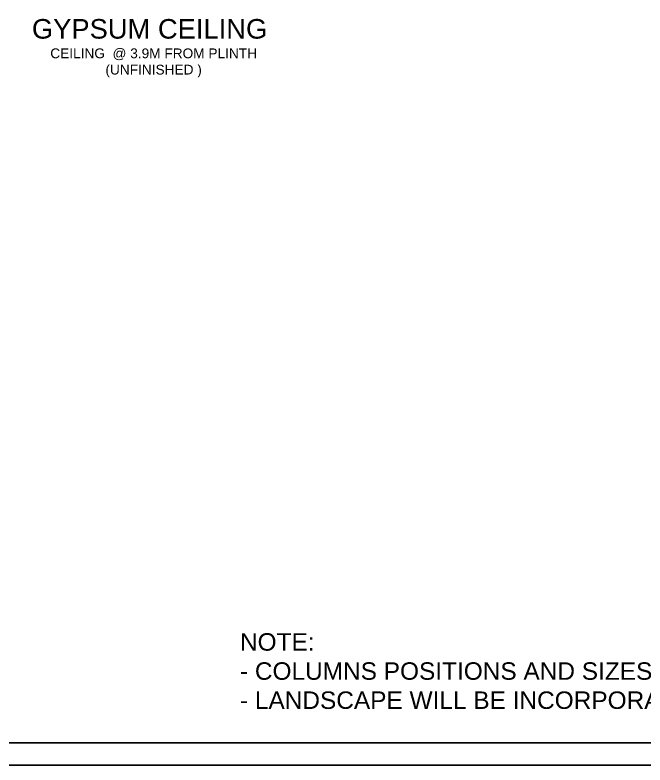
# Model space of a CAD drawing. Header units: metres. Extents: x 494 to 1845, y -666 to 1061.
# Drawn here: x 1623.26 to 1636.15, y 183.02 to 198.36 of the extents above; entities that cross this region are included whole.
import ezdxf

# ---------------------------------------------------------------- set-up
doc = ezdxf.new("R2010")
doc.units = ezdxf.units.M
doc.header["$MEASUREMENT"] = 0
doc.layers.add('SHEET', color=7, linetype='Continuous')
doc.layers.add('TEXT', color=7, linetype='Continuous')
doc.styles.add('NAME PLATE', font='arial.ttf')
doc.styles.get("Standard").update_dxf_attribs({"font": 'arial.ttf'})

# ---------------------------------------------------------------- blocks, each defined once
blk = doc.blocks.new('sadfsdf')
at = {"layer": 'SHEET'}
for points in [[(94.941, 52.864), (94.941, 0), (0, 0), (0, 52.864)], [(94.488, 52.411), (94.488, 0.453), (0.453, 0.453), (0.453, 52.411)]]:
    blk.add_lwpolyline(points, close=True, dxfattribs=at)
at = {"layer": 'SHEET', "insert": (64.284, 2.696), "char_height": 0.35739, "width": 25.16747, "attachment_point": 1, "style": 'NAME PLATE'}
blk.add_mtext('NOTE:\\P- COLUMNS POSITIONS AND SIZES ARE AS RECEIVED FROM MOHITE SIR  \\P- LANDSCAPE WILL BE INCORPORATED ONCE RECEIVED FROM LANDSCAPE CONSULTANTS', dxfattribs=at)

msp = doc.modelspace()

# ---------------------------------------------------------------- block references
msp.add_blockref('sadfsdf', (1563.5791, 183.0184))

# ---------------------------------------------------------------- texts
at = {"layer": 'TEXT', "extrusion": (-0.000127556, -1.52776e-05, 1), "attachment_point": 2, "text_direction": (1, 0, 0.000128)}
for s, insert, char_height, width in [('GYPSUM CEILING ', (1626.0149, 198.2735), 0.4, 11.889297), ('CEILING  @ 3.9M FROM PLINTH (UNFINISHED )', (1626.0981, 197.6725), 0.2, 4.931579)]:
    msp.add_mtext(s, dxfattribs=dict(at, insert=insert, char_height=char_height, width=width))

doc.saveas('drawing.dxf')
